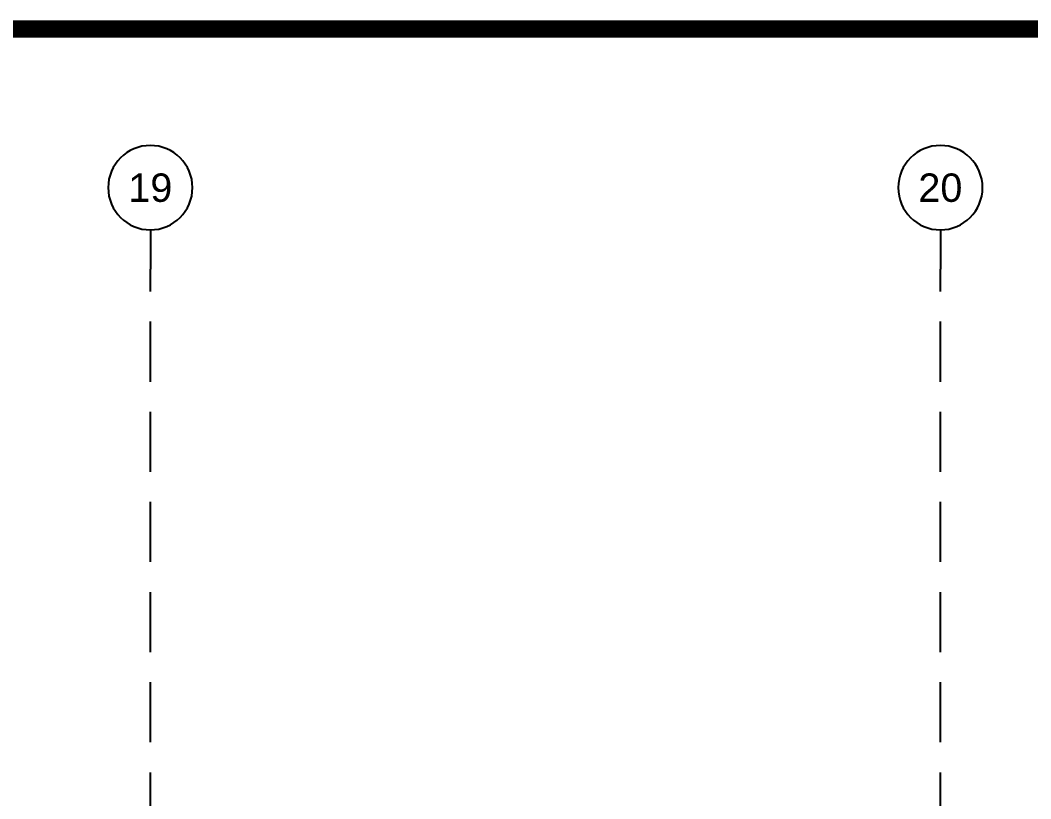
# Model space of a CAD drawing. Header units: millimetres. Extents: x 254888 to 263239, y -110593 to -105042.
# Drawn here: x 259583 to 260651, y -105865 to -105042 of the extents above; entities that cross this region are included whole.
import ezdxf
from ezdxf.enums import TextEntityAlignment as Align

# ---------------------------------------------------------------- set-up
doc = ezdxf.new("R2010")
doc.units = ezdxf.units.MM
doc.linetypes.add('DASHED2', pattern=[9.525, 6.35, -3.175])
doc.layers.get('0').update_dxf_attribs({"lineweight": 20})
doc.layers.add('a_grid_label', color=9, linetype='Continuous')
doc.layers.add('a_grid_label_1_1', color=9, linetype='Continuous')
doc.styles.add('txt_tur_1', font='arial.ttf', dxfattribs={"height": 1.5})

# ---------------------------------------------------------------- blocks, each defined once
blk = doc.blocks.new('a_grid label')
at = {"layer": 'a_grid_label'}
blk.add_line((0, 4.14), (0, 0), dxfattribs=at)
blk.add_circle((0, 8.6), 4.46, dxfattribs=at)
at = {"layer": 'a_grid_label', "style": 'txt_tur_1'}
blk.add_attdef('A1', text='', height=3, dxfattribs=at).set_placement((0, 7.25), align=Align.CENTER)

msp = doc.modelspace()

# ---------------------------------------------------------------- linework, layer by layer
at = {"color": 252, "const_width": 18.492, "elevation": 0}
msp.add_lwpolyline([(257052.561, -108874.598), (257052.561, -105051.157), (263229.562, -105051.157), (263229.562, -108874.598)], close=True, dxfattribs=at)
at = {"layer": 'a_grid_label_1_1', "linetype": 'DASHED2', "ltscale": 10}
for p, q in [((259720.527, -108567.091, -17966.192), (259720.527, -105304.828, -17966.192)), ((260555.527, -108567.091, -17966.192), (260555.527, -105304.828, -17966.192))]:
    msp.add_line(p, q, dxfattribs=at)

# ---------------------------------------------------------------- block references
at = {"layer": 'a_grid_label_1_1'}
ref = msp.add_blockref('a_grid label', (259720.527, -105304.828, -17966.192), dxfattribs=dict(at, xscale=-9.99999999999418, yscale=9.99999999999418, zscale=10))
ref.add_attrib('A1', '19', dxfattribs={"layer": 'a_grid_label', "height": 30, "style": 'txt_tur_1'}).set_placement((259720.527, -105233.825, -17966.192), align=Align.CENTER)
ref = msp.add_blockref('a_grid label', (260555.527, -105304.828, -17966.192), dxfattribs=dict(at, xscale=-9.99999999999418, yscale=9.99999999999418, zscale=10))
ref.add_attrib('A1', '20', dxfattribs={"layer": 'a_grid_label', "height": 30, "style": 'txt_tur_1'}).set_placement((260555.527, -105233.825, -17966.192), align=Align.CENTER)

doc.saveas('drawing.dxf')
